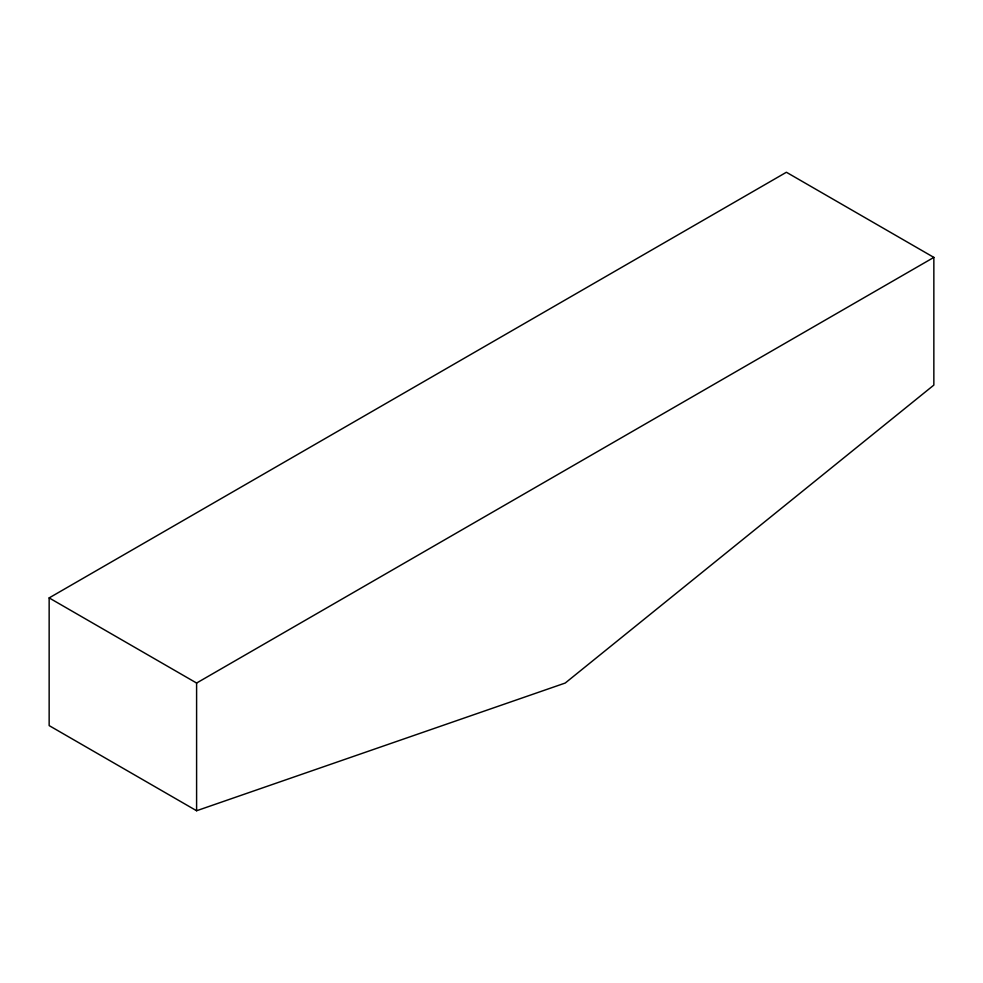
<?xml version="1.0" encoding="UTF-8"?>
<svg xmlns="http://www.w3.org/2000/svg" width="983" height="983" viewBox="0 0 983 983"><rect width="100%" height="100%" fill="white"/><g stroke="black" fill="none" stroke-linecap="round" stroke-linejoin="round"><path stroke-width="1.47" d="M49.15 597.91L786.4 172.258L933.85 257.399L933.85 385.09L565.225 683.038L196.6 810.742L49.15 725.601L49.15 597.91L196.6 683.038L933.85 257.399M196.6 683.038L196.6 810.742"/></g></svg>
